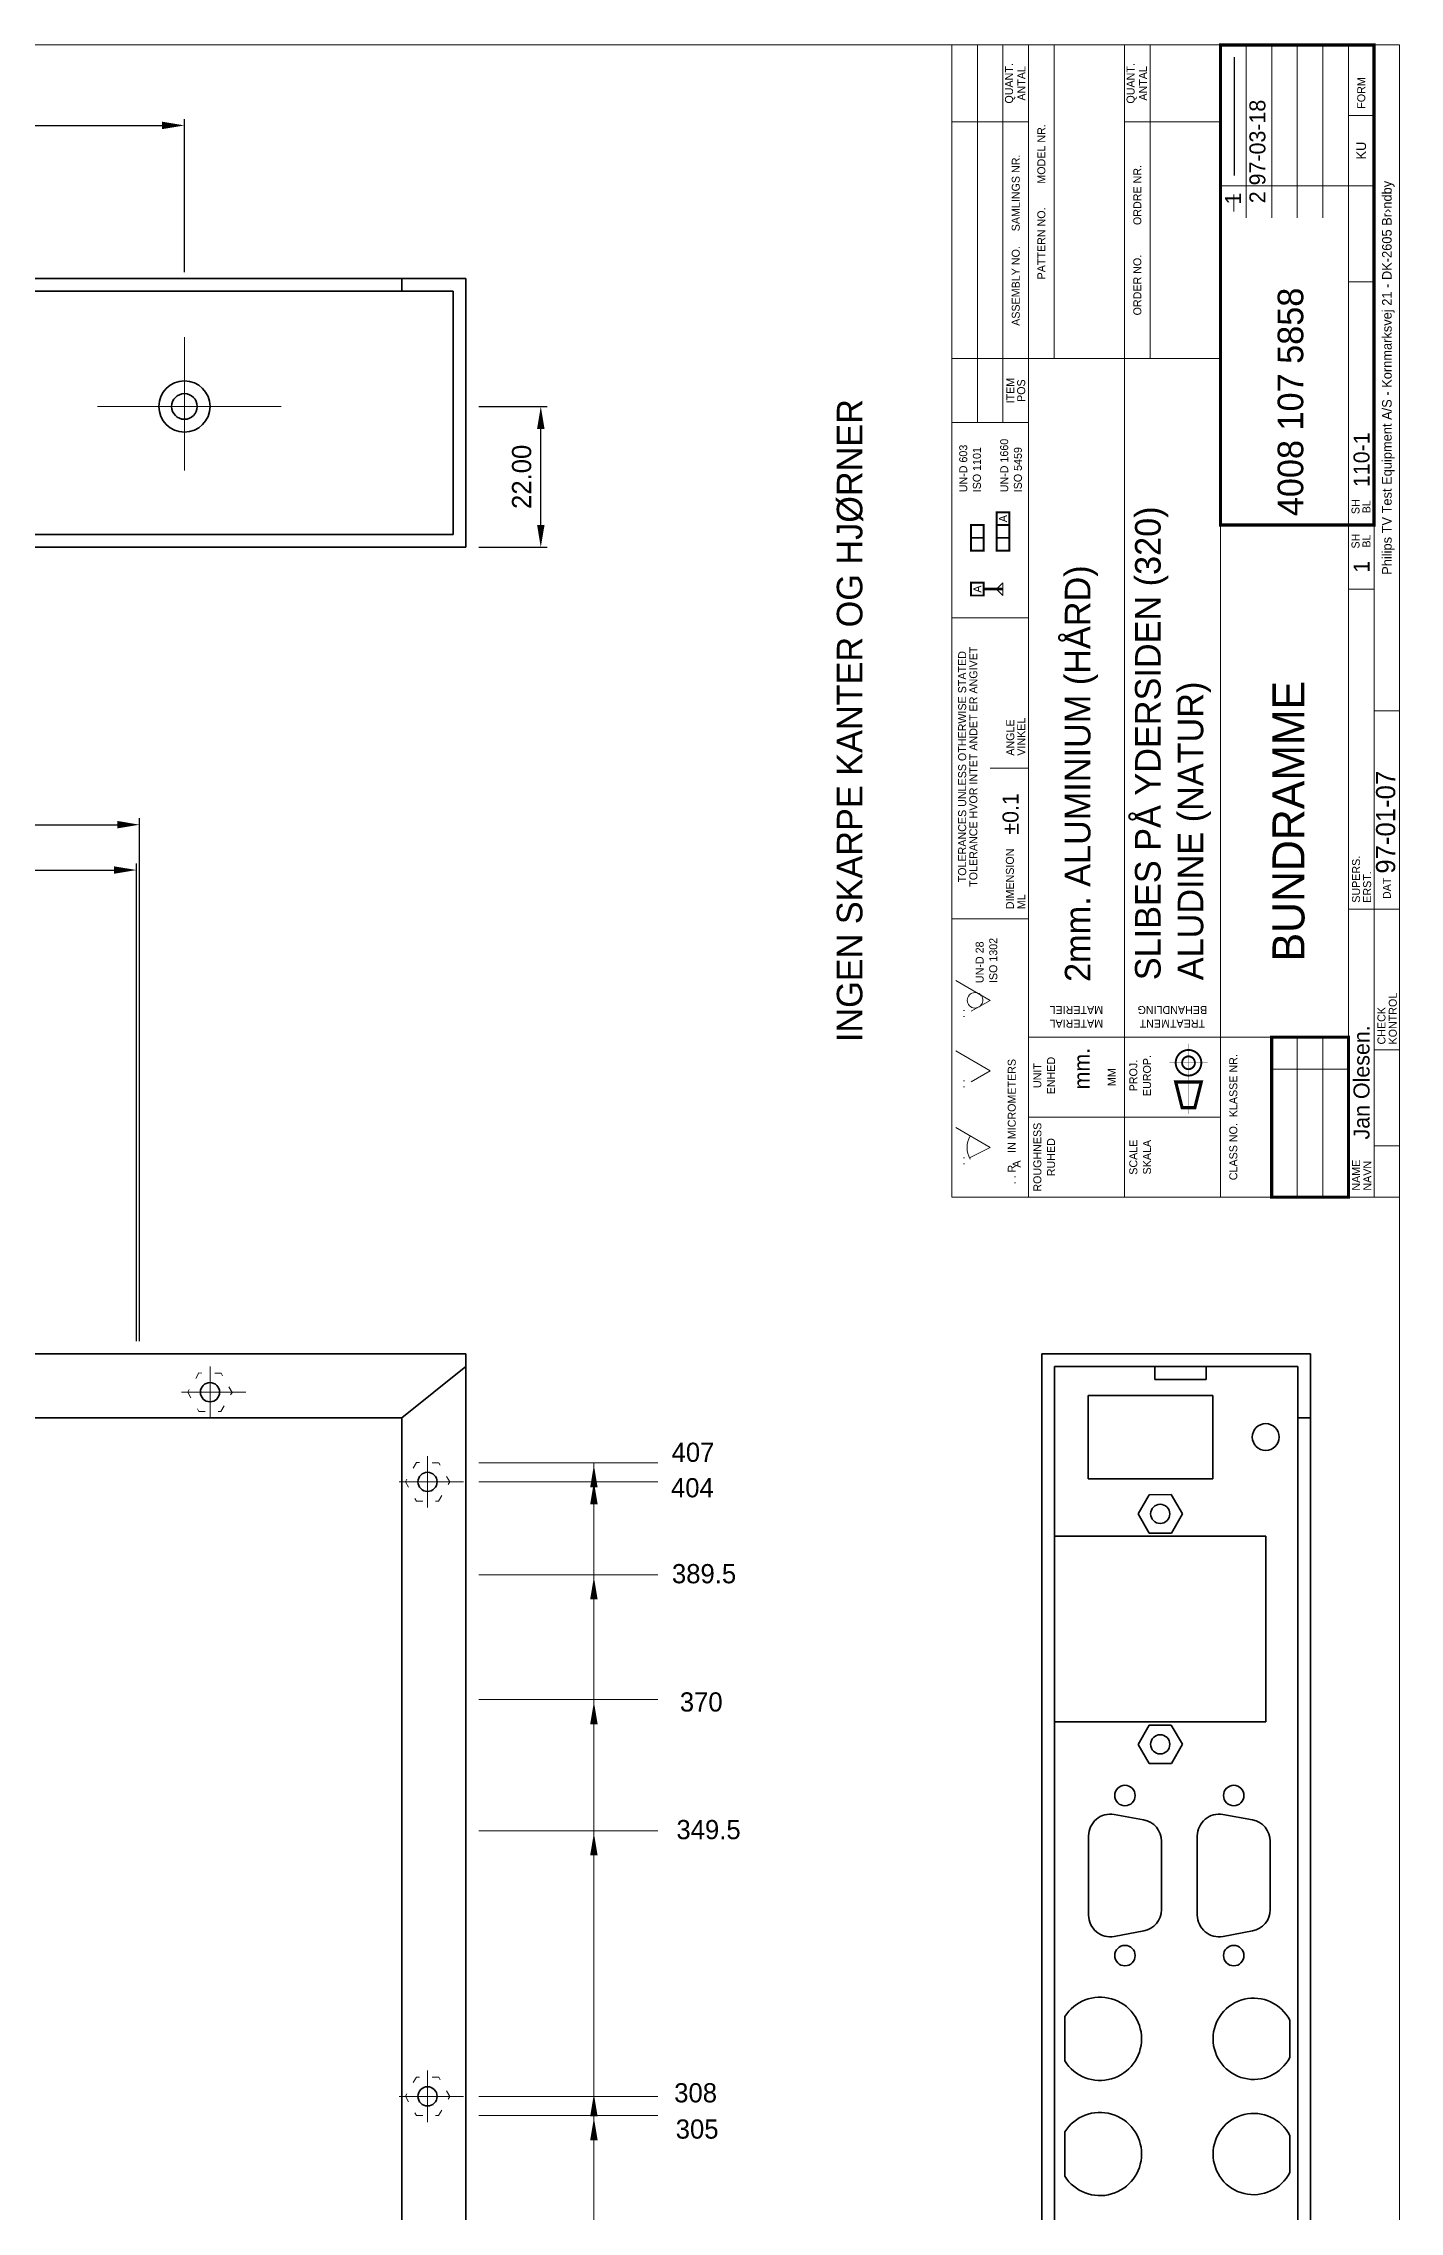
# Model space of a CAD drawing. Extents: x 20 to 965, y 10 to 705.
# Drawn here: x 753 to 965, y 366.5 to 705.2 of the extents above; entities that cross this region are included whole.
import ezdxf
from ezdxf.enums import TextEntityAlignment as Align

# ---------------------------------------------------------------- set-up
doc = ezdxf.new("R2010")
doc.units = 0
doc.header["$MEASUREMENT"] = 0
for name, pattern in [('CENT', [11, 5, -2, 2, -2]), ('CENTER', [2, 1.25, -0.25, 0.25, -0.25]), ('SKJUL1', [3, 1, -2])]:
    doc.linetypes.add(name, pattern=pattern)
doc.layers.get('0').update_dxf_attribs({"linetype": 'CONTINUOUS'})
doc.layers.get('DEFPOINTS').update_dxf_attribs({"linetype": 'CONTINUOUS'})
for name, color, linetype, lineweight in [('DIM', 1, 'CONTINUOUS', 13), ('EMNE', 3, 'CONTINUOUS', 35), ('HOVED', 7, 'CONTINUOUS', 20)]:
    doc.layers.add(name, color=color, linetype=linetype, lineweight=lineweight)
doc.dimstyles.get("Standard").update_dxf_attribs({"dimtxt": 0.18, "dimasz": 0.18, "dimexe": 0.18, "dimexo": 0.0625, "dimgap": 0.09, "dimtad": 0, "dimtih": 1, "dimtoh": 1, "dimdec": 4, "dimzin": 0, "dimdsep": 46, "dimtxsty": 'Standard', "dimcen": 0.09, "dimadec": 0, "dimazin": 0, "dimtfac": 1, "dimtdec": 4, "dimtofl": 0, "dimtmove": 0, "dimatfit": 3, "dimfxl": 0, "dimtolj": 1, "dimtzin": 0, "dimarcsym": 0})

# ---------------------------------------------------------------- blocks, each defined once
blk = doc.blocks.new('HOVED')
at = {"layer": 'HOVED'}
for p, q in [((0, 70), (180, 70)), ((25, 57), (25, 40)), ((45, 8), (45, 4)), ((23, 4), (23, 0))]:
    blk.add_line(p, q, dxfattribs=at)
for points in [[(0, 70), (0, 0)], [(6.15, 67.23), (7.75, 64), (10.87, 69.37)], [(18.04, 66.97), (19.75, 64), (22.87, 69.37)], [(29.04, 66.97), (30.75, 64), (33.87, 69.37)], [(43.5, 70), (43.5, 58)], [(90.5, 70), (90.5, 58)], [(121, 70), (121, 58)], [(131, 70), (131, 28)], [(168, 70), (168, 58)], [(180, 70), (180, 0)], [(121, 66), (180, 66)], [(67, 64), (67, 58)], [(121, 62), (180, 62)], [(0, 58), (180, 58)], [(12.5, 28), (12.5, 58)], [(25, 58), (25, 8)], [(131.09, 54.01), (180.09, 54.01)], [(0, 43), (180, 43)], [(168, 43), (168, 28)], [(131, 39), (180, 39)], [(0, 28), (180, 28)], [(158, 28), (158, 4)], [(153, 24), (180, 24)], [(20, 20), (20, 8)], [(153, 20), (180, 20)], [(0, 16), (25, 16)], [(153, 16), (180, 16)], [(0, 12), (25, 12)], [(153, 12), (180, 12)], [(0, 8), (180, 8)], [(45, 8), (45, 0)], [(95, 8), (95, 4)], [(105, 8), (105, 4)], [(143, 8), (143, 4)], [(169, 8), (169, 4)], [(0, 4), (180, 4)], [(8, 4), (8, 0)], [(23, 4), (23, 0)], [(76, 0), (76, 4)], [(0, 0), (180, 0)]]:
    blk.add_lwpolyline(points, dxfattribs=at)
for points, const_width in [([(94, 67), (96, 67), (96, 65), (94, 65)], 0.3), ([(101, 65), (103, 65), (103, 67), (101, 67)], 0.3), ([(103, 65), (105, 65), (105, 67), (103, 67)], 0.3), ([(101, 61), (103, 61), (103, 63), (101, 63)], 0.3), ([(103, 61), (105, 61), (105, 63), (103, 63)], 0.3), ([(105, 63), (107, 63), (107, 61), (105, 61)], 0.3), ([(105, 4), (180, 4), (180, 28), (105, 28)], 0.5)]:
    blk.add_lwpolyline(points, close=True, dxfattribs=dict(at, const_width=const_width))
for points, const_width in [([(95, 65), (95, 62)], 0.4), ([(14, 32), (18, 31), (18, 35), (14, 34), (14, 32)], 0.5), ([(0, 8), (25, 8), (25, 20), (0, 20), (0, 8)], 0.5)]:
    blk.add_lwpolyline(points, dxfattribs=dict(at, const_width=const_width))
blk.add_lwpolyline([(94, 62), (96, 62), (95, 63)], close=True, dxfattribs=at)
at = {"layer": 'HOVED', "color": 13, "const_width": 0.3}
for points in [[(19, 33, 1), (23, 33, 1)], [(20, 33, 1), (22, 33, 1)]]:
    blk.add_lwpolyline(points, format="xyb", close=True, dxfattribs=at)
at = {"layer": 'HOVED', "color": 2, "linetype": 'CENTER', "const_width": 0.02}
for points in [[(21, 36), (21, 30)], [(13, 33), (24, 33)]]:
    blk.add_lwpolyline(points, dxfattribs=at)
at = {"layer": 'HOVED'}
for centre, radius, start, end in [((7.75, 64), 3.61, 59.8382, 119.8382), ((30.76, 66.36), 1.21, 306.4848, 299.2477)]:
    blk.add_arc(centre, radius, start, end, dxfattribs=at)
for s, p in [('. .', (5, 68)), ('. .', (17, 68)), ('. .', (28, 68)), ('UN-D 603', (110.12, 67.58)), ('UN-D 28', (33.45, 65.02)), ('ISO 1101', (110.12, 65.45)), ('. . R    IN MICROMETERS', (2, 60)), ('ISO 1302 ', (33.45, 62.89)), ('DIMENSION', (44.99, 60.29)), ('ANGLE', (68.97, 60.23)), ('UN-D 1660', (110.12, 61.18)), ('A', (4.63, 59.24)), ('ML', (44.99, 58.52)), ('VINKEL', (68.97, 58.52)), ('ISO 5459', (110.12, 59.04)), ('NAME', (1.03, 6.18)), ('SUPERS.', (46, 6.19)), ('NAVN', (1.03, 4.44)), ('CHECK', (23.86, 2.22)), ('ERST.', (46, 4.46)), ('KONTROL', (23.86, 0.45))]:
    blk.add_text(s, height=1.25, dxfattribs=at).set_placement(p)
for s, p in [('TOLERANCES UNLESS OTHERWISE STATED', (67.25, 67.75)), ('TOLERANCE HVOR INTET ANDET ER ANGIVET', (67.25, 66)), ('ROUGHNESS', (6.25, 56)), ('RUHED', (6.25, 53.86)), ('ENHED', (19, 53.86)), ('UNIT', (19, 56)), ('MM', (18.75, 44.37)), ('SCALE', (6.25, 41)), ('PROJ.', (19, 41)), ('SKALA', (6.25, 38.86)), ('EUROP.', (19, 38.86))]:
    blk.add_text(s, height=1.25, dxfattribs=at).set_placement(p, align=Align.CENTER)
for s, height, p in [('A', 1.25, (95, 66)), ('A', 1.25, (106, 62)), ('ITEM', 1.25, (126, 60.85)), ('QUANT.', 1.25, (174, 60.89)), ('POS', 1.25, (126, 59.15)), ('ASSEMBLY NO.     SAMLINGS NR.', 1.25, (149.5, 60)), ('ANTAL', 1.25, (174, 59.11)), ('PATTERN NO.        MODEL NR.', 1.25, (155.5, 56)), ('ORDER NO.          ORDRE NR.', 1.25, (149.5, 41)), ('QUANT.', 1.25, (174, 41.89)), ('ANTAL', 1.25, (174, 40.11)), ('CLASS NO.  KLASSE NR.', 1.25, (12.5, 26)), ('SH', 1.25, (102.5, 6.9)), ('SH', 1.25, (107.87, 6.9)), ('BL', 1.25, (102.5, 5.19)), ('BL', 1.25, (107.87, 5.19)), ('KU', 1.5, (163.5, 6)), ('FORM', 1.25, (172.5, 6)), ('DAT', 1.25, (48.25, 2)), ('Philips TV Test Equipment A/S - Kornmarksvej 21 - DK-2605 Br›ndby', 1.5, (128, 1.81))]:
    blk.add_text(s, height=height, dxfattribs=at).set_placement(p, align=Align.MIDDLE)
for s, p in [('MATERIAL', (27.11, 50.53)), ('MATERIEL', (29.24, 50.53)), ('BEHANDLING', (29.24, 35.53)), ('TREATMENT', (27.11, 35.53))]:
    blk.add_text(s, height=1.25, rotation=90, dxfattribs=at).set_placement(p, align=Align.MIDDLE)
blk = doc.blocks.new('*D106')
at = {"layer": 'DEFPOINTS', "color": 0}
for p in [(775.07, 692.43), (359.07, 668.53), (775.07, 668.53)]:
    blk.add_point(p, dxfattribs=at)
at = {"layer": 'DIM', "color": 0, "lineweight": -2}
for p, q in [((359.07, 669.53), (359.07, 693.43)), ((362.57, 692.43), (771.57, 692.43)), ((775.07, 669.53), (775.07, 693.43))]:
    blk.add_line(p, q, dxfattribs=at)
at = {"layer": 'DIM', "color": 0}
for points in [[(362.57, 693.02), (362.57, 691.85), (359.07, 692.43)], [(771.57, 693.02), (771.57, 691.85), (775.07, 692.43)]]:
    blk.add_solid(points, dxfattribs=at)
at = {"layer": 'DIM', "color": 0, "insert": (567.07, 694.02), "char_height": 3, "attachment_point": 5}
blk.add_mtext('\\A1;416.00', dxfattribs=at)
blk = doc.blocks.new('*D16')
at = {"color": 0, "linetype": 'ByBlock'}
for p, q in [((817.07, 648.53), (827.77, 648.53)), ((826.77, 630.03), (826.77, 645.03)), ((817.07, 626.53), (827.77, 626.53))]:
    blk.add_line(p, q, dxfattribs=at)
for points in [[(826.19, 645.03), (827.36, 645.03), (826.77, 648.53)], [(826.19, 630.03), (827.36, 630.03), (826.77, 626.53)]]:
    blk.add_solid(points, dxfattribs=at)
at = {"layer": 'DEFPOINTS', "color": 0, "linetype": 'ByBlock'}
for p in [(816.07, 648.53), (826.77, 648.53), (816.07, 626.53)]:
    blk.add_point(p, dxfattribs=at)
at = {"color": 0, "linetype": 'ByBlock'}
blk.add_text('22.00', height=3, rotation=90, dxfattribs=at).set_placement((823.77, 637.53), align=Align.MIDDLE_CENTER)
blk = doc.blocks.new('*D70')
at = {"layer": 'DEFPOINTS', "color": 0}
for p in [(767.57, 576.11), (359.07, 501.53), (767.57, 501.53)]:
    blk.add_point(p, dxfattribs=at)
at = {"layer": 'DIM', "color": 0, "lineweight": -2}
for p, q in [((359.07, 502.53), (359.07, 577.11)), ((362.57, 576.11), (764.07, 576.11)), ((767.57, 502.53), (767.57, 577.11))]:
    blk.add_line(p, q, dxfattribs=at)
at = {"layer": 'DIM', "color": 0}
for points in [[(362.57, 576.69), (362.57, 575.52), (359.07, 576.11)], [(764.07, 576.69), (764.07, 575.52), (767.57, 576.11)]]:
    blk.add_solid(points, dxfattribs=at)
at = {"layer": 'DIM', "color": 0, "insert": (563.32, 577.7), "char_height": 3, "attachment_point": 5}
blk.add_mtext('\\A1;408.50', dxfattribs=at)
blk = doc.blocks.new('*D66')
at = {"layer": 'DEFPOINTS', "color": 0}
for p in [(768.07, 583.19), (359.07, 501.53), (768.07, 501.53)]:
    blk.add_point(p, dxfattribs=at)
at = {"layer": 'DIM', "color": 0, "lineweight": -2}
for p, q in [((359.07, 502.53), (359.07, 584.19)), ((362.57, 583.19), (764.57, 583.19)), ((768.07, 502.53), (768.07, 584.19))]:
    blk.add_line(p, q, dxfattribs=at)
at = {"layer": 'DIM', "color": 0}
for points in [[(362.57, 583.78), (362.57, 582.61), (359.07, 583.19)], [(764.57, 583.78), (764.57, 582.61), (768.07, 583.19)]]:
    blk.add_solid(points, dxfattribs=at)
at = {"layer": 'DIM', "color": 0, "insert": (563.57, 584.78), "char_height": 3, "attachment_point": 5}
blk.add_mtext('\\A1;409.00', dxfattribs=at)

msp = doc.modelspace()

# ---------------------------------------------------------------- linework, layer by layer
msp.add_line((939.14922, 703.0749), (939.14922, 684.61765))
at = {"layer": 'DIM'}
for p, q in [((939.08263, 678.97364), (939.08263, 681.65563)), ((821.07412, 483.52671), (849.07412, 483.52671)), ((839.07412, 76.52671), (839.07412, 483.52671)), ((821.07412, 480.52671), (849.07412, 480.52671)), ((821.07412, 466.02671), (849.07412, 466.02671)), ((821.07412, 446.52671), (849.07412, 446.52671)), ((821.07412, 426.02671), (849.07412, 426.02671)), ((821.07412, 384.52671), (849.07412, 384.52671)), ((821.07412, 381.52671), (849.07412, 381.52671))]:
    msp.add_line(p, q, dxfattribs=at)
at = {"layer": 'DIM', "color": 1, "linetype": 'Continuous'}
for p, q in [((775.07587, 638.53731), (775.07587, 659.36051)), ((779.07596, 498.56306), (779.07596, 490.51305)), ((784.67397, 494.52781), (774.62072, 494.52781)), ((813.07596, 484.56306), (813.07596, 476.51305)), ((818.67397, 480.52781), (808.62072, 480.52781)), ((813.07596, 388.56306), (813.07596, 380.51305)), ((818.67397, 384.52781), (808.62072, 384.52781))]:
    msp.add_line(p, q, dxfattribs=at)
at = {"layer": 'DIM', "color": 1}
msp.add_line((761.50412, 648.52671), (790.19412, 648.52671), dxfattribs=at)
at = {"layer": 'DIM', "color": 1, "linetype": 'SKJUL1'}
for points in [[(777.32461, 491.53774), (780.78868, 491.52232), (782.53407, 494.51458), (780.81539, 497.52226), (777.35132, 497.53768), (775.60593, 494.54542)], [(811.32461, 477.53774), (814.78868, 477.52232), (816.53407, 480.51458), (814.81539, 483.52226), (811.35132, 483.53768), (809.60593, 480.54542)], [(811.32461, 381.53774), (814.78868, 381.52232), (816.53407, 384.51458), (814.81539, 387.52226), (811.35132, 387.53768), (809.60593, 384.54542)]]:
    msp.add_lwpolyline(points, close=True, dxfattribs=at)
at = {"layer": 'DIM', "linetype": 'ByBlock'}
for points in [[(839.6555, 479.67414), (838.48883, 479.67414), (839.07217, 483.17414)], [(839.6555, 477.0317), (838.48883, 477.0317), (839.07217, 480.5317)], [(839.6555, 462.17414), (838.48883, 462.17414), (839.07217, 465.67414)], [(839.6555, 442.67414), (838.48883, 442.67414), (839.07217, 446.17414)], [(839.6555, 422.17414), (838.48883, 422.17414), (839.07217, 425.67414)], [(839.6555, 381.41008), (838.48883, 381.41008), (839.07217, 384.91008)], [(839.6555, 377.67414), (838.48883, 377.67414), (839.07217, 381.17414)]]:
    msp.add_solid(points, dxfattribs=at)
at = {"layer": 'EMNE'}
for p, q in [((819.07412, 668.52671), (359.07412, 668.52671)), ((817.07412, 666.52671), (359.07412, 666.52671)), ((817.07412, 666.52671), (817.07412, 628.52671)), ((817.07412, 628.52671), (359.07412, 628.52671)), ((819.07412, 626.52671), (359.07412, 626.52671)), ((359.07412, 500.52671), (819.07412, 500.52671)), ((819.07412, 498.52671), (809.07412, 490.52671)), ((819.07412, 500.52671), (819.07412, 76.52671)), ((909.07767, 76.52671), (909.07767, 500.52671)), ((909.07767, 500.52671), (951.07767, 500.52671)), ((949.07637, 498.52671), (911.07767, 498.52671)), ((911.07767, 498.52671), (911.07767, 186.52671)), ((926.74699, 496.52671), (926.74699, 498.52671)), ((934.74699, 498.52671), (934.74699, 496.52671)), ((949.07637, 498.52671), (949.07637, 191.52671)), ((951.07637, 500.52671), (951.07637, 186.52671)), ((934.74699, 496.52671), (926.74699, 496.52671)), ((935.82637, 494.02671), (916.32637, 494.02671)), ((916.32637, 494.02671), (916.32637, 481.02671)), ((935.82637, 481.02671), (935.82637, 494.02671)), ((359.07412, 490.52671), (809.07412, 490.52671)), ((809.07412, 191.52671), (809.07412, 490.52671)), ((949.07637, 490.52671), (951.07637, 490.52671)), ((916.32637, 481.02671), (935.82637, 481.02671)), ((924.11642, 475.51458), (925.8351, 478.52226)), ((925.8351, 478.52226), (929.29916, 478.53768)), ((929.29916, 478.53768), (931.04455, 475.54542)), ((925.86181, 472.52232), (924.11642, 475.51458)), ((931.04455, 475.54542), (929.32588, 472.53774)), ((911.07637, 472.02671), (911.07637, 443.02671)), ((944.07637, 472.02671), (911.07637, 472.02671)), ((929.32588, 472.53774), (925.86181, 472.52232)), ((944.07637, 443.02671), (944.07637, 472.02671)), ((911.07637, 443.02671), (944.07637, 443.02671)), ((924.11642, 439.51458), (925.8351, 442.52226)), ((925.8351, 442.52226), (929.29916, 442.53768)), ((929.29916, 442.53768), (931.04455, 439.54542)), ((925.86181, 436.52232), (924.11642, 439.51458)), ((931.04455, 439.54542), (929.32588, 436.53774)), ((929.32588, 436.53774), (925.86181, 436.52232)), ((920.38002, 428.55878), (924.98002, 427.73166)), ((937.38002, 428.55878), (941.98002, 427.73166)), ((916.37832, 425.21245), (916.37832, 412.86473)), ((927.77832, 413.7154), (927.77832, 424.38532)), ((933.37832, 425.21245), (933.37832, 412.86473)), ((944.77832, 413.7154), (944.77832, 424.38532)), ((920.39659, 409.52142), (924.99659, 410.37209)), ((937.39659, 409.52142), (941.99659, 410.37209)), ((912.66698, 390.06164), (912.66698, 396.99178)), ((947.83637, 390.62844), (947.83637, 396.42499)), ((912.66698, 372.06164), (912.66698, 378.99178)), ((947.83637, 372.62844), (947.83637, 378.42499))]:
    msp.add_line(p, q, dxfattribs=at)
at = {"layer": 'EMNE', "linetype": 'Continuous'}
for p, q in [((809.07412, 666.52671), (809.07412, 668.52671)), ((819.07412, 668.52671), (819.07412, 626.52671))]:
    msp.add_line(p, q, dxfattribs=at)
for centre, radius in [((775.07587, 648.52731), 4), ((775.07587, 648.52731), 2), ((779.07, 494.53), 1.5), ((813.07, 480.53), 1.5), ((927.58049, 475.53), 1.5), ((927.58049, 439.53), 1.5), ((813.07, 384.53), 1.5)]:
    msp.add_circle(centre, radius, dxfattribs=at)
at = {"layer": 'EMNE'}
for centre, radius in [((944.07389, 487.52987), 2.1), ((922.06992, 431.5251), 1.6), ((939.06992, 431.5251), 1.6), ((922.06992, 406.5251), 1.6), ((939.06992, 406.5251), 1.6)]:
    msp.add_circle(centre, radius, dxfattribs=at)
for centre, radius, start, end in [((919.77832, 425.21245), 3.4, 79.8065917, 180), ((924.37832, 424.38532), 3.4, 0, 79.8065917), ((936.77832, 425.21245), 3.4, 79.8065917, 180), ((941.37832, 424.38532), 3.4, 0, 79.8065917), ((924.37832, 413.7154), 3.4, 280.4772506, 0), ((941.37832, 413.7154), 3.4, 280.4772506, 0), ((919.77832, 412.86473), 3.4, 180, 280.4772506), ((936.77832, 412.86473), 3.4, 180, 280.4772506), ((918.16637, 393.52671), 6.5, 212.2143195, 147.7856805), ((942.18637, 393.52671), 6.35, 27.1564215, 332.8435785), ((918.16637, 375.52671), 6.5, 212.2143195, 147.7856805), ((942.18637, 375.52671), 6.35, 27.1564215, 332.8435785)]:
    msp.add_arc(centre, radius, start, end, dxfattribs=at)
at = {"layer": 'HOVED'}
for q in [(20, 705), (965, 10)]:
    msp.add_line((965, 705), q, dxfattribs=at)

# ---------------------------------------------------------------- block references
at = {"linetype": 'CENT', "rotation": 90}
msp.add_blockref('HOVED', (965, 525), dxfattribs=at)

# ---------------------------------------------------------------- texts
for s, height, p in [('1', 2.5, (940.21961, 680.07022)), ('110-1', 2.5, (960.28941, 635.93332)), ('SLIBES PÅ YDERSIDEN (320)', 4, (927.64252, 558.89437)), ('2mm. ALUMINIUM (HÅRD)', 4, (916.67103, 558.62687)), ('1', 2.5, (960.28941, 622.5585)), ('ALUDINE (NATUR)', 4, (934.30919, 558.89437)), ('BUNDRAMME', 5, (950.12071, 561.83683)), ('±0.1', 2.5, (905.43194, 581.63156)), ('Jan Olesen.', 2.5, (960.28941, 534.01721)), ('mm.', 2.5, (916.56923, 541.83275))]:
    msp.add_text(s, height=height, rotation=90).set_placement(p)
at = {"layer": 'DIM'}
for s, height, p in [('2 97-03-18', 2.5, (944.01589, 680.27138)), ('INGEN SKARPE KANTER OG HJØRNER', 4, (881.03396, 549.22256))]:
    msp.add_text(s, height=height, rotation=90, dxfattribs=at).set_placement(p)
for s, p in [('407', (851.21223, 483.6537)), ('404', (851.11606, 478.11337)), ('389.5', (851.26798, 464.68664)), ('370', (852.5018, 444.64932)), ('349.5', (851.9678, 424.70895)), ('308', (851.62158, 383.59412)), ('305', (851.85702, 377.92964))]:
    msp.add_text(s, height=3, dxfattribs=at).set_placement(p)
at = {"layer": 'HOVED'}
for s, height, p in [('4008 107 5858', 4, (949.9358, 631.38714)), ('97-01-07', 3, (964.30859, 575.54416))]:
    msp.add_text(s, height=height, rotation=90, dxfattribs=at).set_placement(p)

# ---------------------------------------------------------------- dimensions: what is measured, and where the dimension line sits
at = {"layer": 'DIM'}
for base, p1, p2, picture, middle in [((775.07412, 692.43277), (359.07412, 668.52671), (775.07412, 668.52671), '*D106', (567.07412, 694.02277)), ((768.07412, 583.19214), (359.07412, 501.52671), (768.07412, 501.52671), '*D66', (563.57412, 584.78214)), ((767.57412, 576.10651), (359.07412, 501.52671), (767.57412, 501.52671), '*D70', (563.32412, 577.69651))]:
    dim = msp.add_linear_dim(base=base, p1=p1, p2=p2, dimstyle='Standard', override={"dimtxt": 3, "dimasz": 3.5, "dimexe": 1, "dimexo": 1, "dimtad": 1, "dimtih": 0, "dimtoh": 0, "dimdec": 2, "dimtdec": 2, "dimtix": 1, "dimtmove": 2}, dxfattribs=at)
    dim.commit()
    dim.dimension.update_dxf_attribs({"geometry": picture, "text_midpoint": middle})
dim = msp.add_linear_dim(base=(830.77253, 648.52671), p1=(820.07412, 626.52671), p2=(820.07412, 648.52671), angle=90, dimstyle='Standard', dxfattribs=at)
dim.commit()
dim.dimension.update_dxf_attribs({"geometry": '*D16', "text_midpoint": (827.77253, 637.52671), "insert": (4, 0)})

doc.saveas('drawing.dxf')
